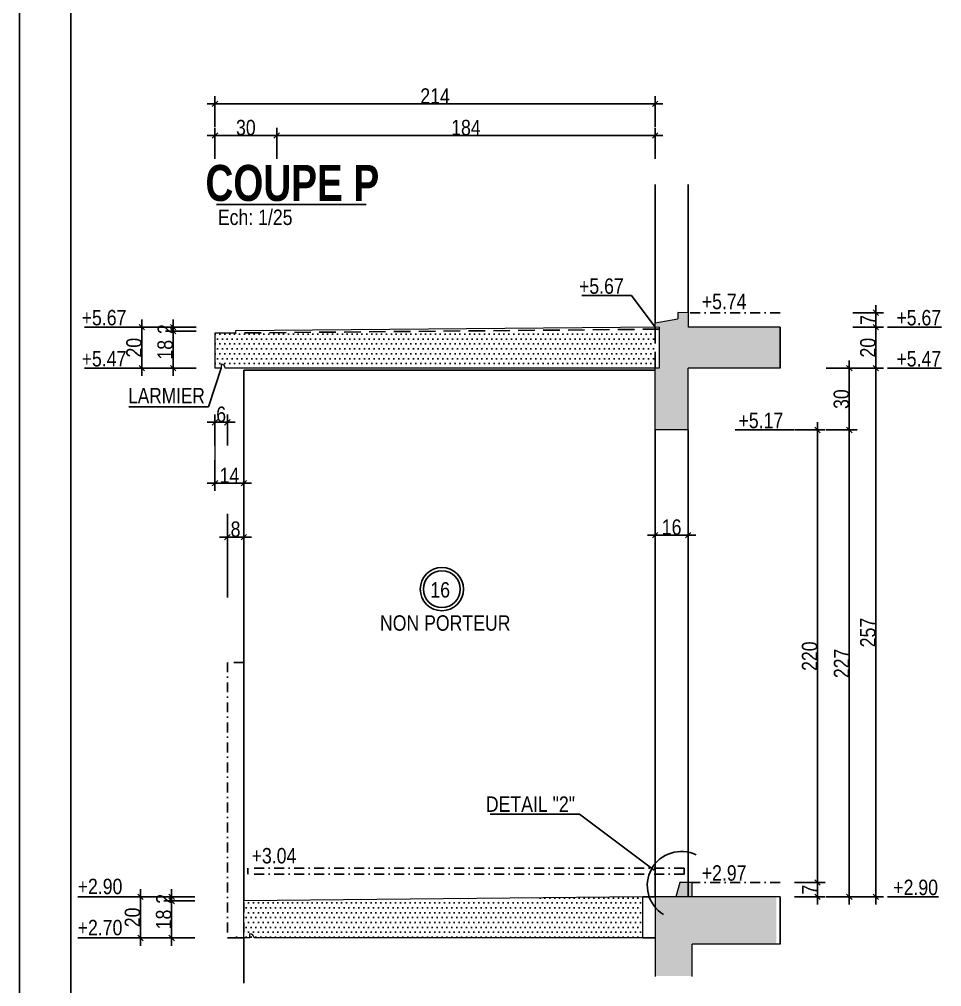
# Model space of a CAD drawing. Header units: centimetres. Extents: x -31 to 9059, y 2319 to 6519.
# Drawn here: x -31 to 866, y 4638 to 5578 of the extents above; entities that cross this region are included whole.
import ezdxf
from ezdxf.enums import TextEntityAlignment as Align

# ---------------------------------------------------------------- set-up
doc = ezdxf.new("R2010")
doc.units = ezdxf.units.CM
doc.header["$LTSCALE"] = 12.7
doc.header["$PDMODE"] = 1
doc.header["$PDSIZE"] = -2
doc.linetypes.add('CACHEX2', pattern=[19.05, 12.7, -6.35])
doc.linetypes.add('TIRETPTX2', pattern=[50.8, 25.4, -12.7, 0, -12.7])
for name, color, linetype in [('01_cote_gen', 4, 'Continuous'), ('01_linteaux', 2, 'Continuous'), ('01_murs_sup', 2, 'CACHEX2'), ('01_poch_BN', 9, 'Continuous'), ('01_texte', 230, 'Continuous'), ('AA_COTES', 2, 'Continuous')]:
    doc.layers.add(name, color=color, linetype=linetype)
doc.layers.add('01_murs_coup', color=5, linetype='Continuous', lineweight=60)
doc.styles.add('ARIAL NA', font='ARIALN.TTF')
doc.styles.add('impact', font='impact.ttf')
doc.styles.add('MATTE_TXT', font='arial.ttf')
doc.styles.add('STYLE2', font='ARIALN.TTF')
doc.dimstyles.new('JB25', dxfattribs={"dimscale": 0.1, "dimtxt": 150, "dimasz": 15, "dimexe": 0.1, "dimexo": 0.1, "dimgap": 0.09, "dimtad": 1, "dimdec": 1, "dimlfac": 0.5, "dimdsep": 46, "dimtxsty": 'STYLE2', "dimblk1": 'BOND_G', "dimblk2": 'BOND_D', "dimsah": 1, "dimcen": 1.5, "dimdle": 0.01, "dimse1": 1, "dimse2": 1, "dimclrd": 4, "dimclre": 2, "dimclrt": 6, "dimazin": 2, "dimtfac": 2.333333, "dimtdec": 1, "dimtix": 1, "dimtmove": 2, "dimatfit": 3, "dimldrblk": 'BOND_G', "dimfxl": 1, "dimtolj": 1, "dimtzin": 0, "dimarcsym": 0})

# ---------------------------------------------------------------- blocks, each defined once
blk = doc.blocks.new('BOND_G')
at = {"layer": 'AA_COTES', "color": 0}
for p, q in [((0, -5), (0, 15)), ((5, 0), (-5, 0)), ((1.77, 1.77), (-1.77, -1.77))]:
    blk.add_line(p, q, dxfattribs=at)
blk = doc.blocks.new('BOND_D')
at = {"layer": 'AA_COTES', "color": 0}
for p, q in [((5, 0), (-5, 0)), ((-1.77, -1.77), (1.77, 1.77)), ((0, 5), (0, -15))]:
    blk.add_line(p, q, dxfattribs=at)
blk = doc.blocks.new('*D1752')
at = {"layer": '01_cote_gen', "color": 4, "lineweight": -2, "transparency": 16777216}
blk.add_line((618.03, 5076.73), (589.03, 5076.73), dxfattribs=at)
at = {"layer": 'Defpoints', "color": 0, "transparency": 16777216}
for p in [(587.53, 5076.73), (587.53, 5065.32), (619.53, 5065.32)]:
    blk.add_point(p, dxfattribs=at)
at = {"layer": '01_cote_gen', "color": 4, "lineweight": -2, "transparency": 16777216, "xscale": 1.5, "yscale": 1.5, "zscale": 1.5, "rotation": 180}
blk.add_blockref('BOND_D', (587.53, 5076.73), dxfattribs=at)
at = {"layer": '01_cote_gen', "color": 4, "lineweight": -2, "transparency": 16777216, "xscale": 1.5, "yscale": 1.5, "zscale": 1.5}
blk.add_blockref('BOND_G', (619.53, 5076.73), dxfattribs=at)
at = {"layer": '01_cote_gen', "color": 6, "transparency": 16777216, "insert": (603.53, 5084.39), "char_height": 15, "attachment_point": 5, "style": 'STYLE2'}
blk.add_mtext('\\A1;16', dxfattribs=at)
blk = doc.blocks.new('*D1744')
at = {"layer": '01_cote_gen', "color": 4, "lineweight": -2, "ltscale": 0.1, "transparency": 16777216}
blk.add_line((186.03, 5074.74), (173.03, 5074.74), dxfattribs=at)
at = {"layer": 'Defpoints', "color": 0, "ltscale": 0.1, "transparency": 16777216}
for p in [(171.53, 5074.74), (171.53, 5016.04), (187.53, 4720.96)]:
    blk.add_point(p, dxfattribs=at)
at = {"layer": '01_cote_gen', "color": 4, "lineweight": -2, "ltscale": 0.1, "transparency": 16777216, "xscale": 1.5, "yscale": 1.5, "zscale": 1.5, "rotation": 180}
blk.add_blockref('BOND_D', (171.53, 5074.74), dxfattribs=at)
at = {"layer": '01_cote_gen', "color": 4, "lineweight": -2, "ltscale": 0.1, "transparency": 16777216, "xscale": 1.5, "yscale": 1.5, "zscale": 1.5}
blk.add_blockref('BOND_G', (187.53, 5074.74), dxfattribs=at)
at = {"layer": '01_cote_gen', "color": 6, "ltscale": 0.1, "transparency": 16777216, "insert": (179.53, 5082.41), "char_height": 15, "attachment_point": 5, "style": 'STYLE2'}
blk.add_mtext('\\A1;8', dxfattribs=at)
blk = doc.blocks.new('*D1733')
at = {"layer": '01_cote_gen', "color": 4, "lineweight": -2, "ltscale": 0.1, "transparency": 16777216}
blk.add_line((161.03, 5186.41), (170.03, 5186.41), dxfattribs=at)
at = {"layer": 'Defpoints', "color": 0, "ltscale": 0.1, "transparency": 16777216}
for p in [(159.53, 5330.46), (171.53, 5186.41), (171.53, 5185.13)]:
    blk.add_point(p, dxfattribs=at)
at = {"layer": '01_cote_gen', "color": 4, "lineweight": -2, "ltscale": 0.1, "transparency": 16777216, "xscale": 1.5, "yscale": 1.5, "zscale": 1.5, "rotation": 180}
blk.add_blockref('BOND_G', (159.53, 5186.41), dxfattribs=at)
at = {"layer": '01_cote_gen', "color": 4, "lineweight": -2, "ltscale": 0.1, "transparency": 16777216, "xscale": 1.5, "yscale": 1.5, "zscale": 1.5}
blk.add_blockref('BOND_D', (171.53, 5186.41), dxfattribs=at)
at = {"layer": '01_cote_gen', "color": 6, "ltscale": 0.1, "transparency": 16777216, "insert": (165.53, 5194.08), "char_height": 15, "attachment_point": 5, "style": 'STYLE2'}
blk.add_mtext('\\A1;6', dxfattribs=at)
blk = doc.blocks.new('*D1734')
at = {"layer": '01_cote_gen', "color": 4, "lineweight": -2, "ltscale": 0.1, "transparency": 16777216}
blk.add_line((186.03, 5127.22), (161.03, 5127.22), dxfattribs=at)
at = {"layer": 'Defpoints', "color": 0, "ltscale": 0.1, "transparency": 16777216}
for p in [(159.53, 5164.99), (159.53, 5127.22), (187.53, 5082.24)]:
    blk.add_point(p, dxfattribs=at)
at = {"layer": '01_cote_gen', "color": 4, "lineweight": -2, "ltscale": 0.1, "transparency": 16777216, "xscale": 1.5, "yscale": 1.5, "zscale": 1.5, "rotation": 180}
blk.add_blockref('BOND_D', (159.53, 5127.22), dxfattribs=at)
at = {"layer": '01_cote_gen', "color": 4, "lineweight": -2, "ltscale": 0.1, "transparency": 16777216, "xscale": 1.5, "yscale": 1.5, "zscale": 1.5}
blk.add_blockref('BOND_G', (187.53, 5127.22), dxfattribs=at)
at = {"layer": '01_cote_gen', "color": 6, "ltscale": 0.1, "transparency": 16777216, "insert": (173.53, 5134.76), "char_height": 15, "attachment_point": 5, "style": 'STYLE2'}
blk.add_mtext('\\A1;14', dxfattribs=at)
blk = doc.blocks.new('*D1735')
at = {"layer": '01_cote_gen', "color": 4, "lineweight": -2, "transparency": 16777216}
blk.add_line((161.03, 5496.12), (586.03, 5496.12), dxfattribs=at)
at = {"layer": 'Defpoints', "color": 0, "transparency": 16777216}
for p in [(159.53, 5503.62), (587.53, 5509.62), (587.53, 5496.12)]:
    blk.add_point(p, dxfattribs=at)
at = {"layer": '01_cote_gen', "color": 4, "lineweight": -2, "transparency": 16777216, "xscale": 1.5, "yscale": 1.5, "zscale": 1.5, "rotation": 180}
blk.add_blockref('BOND_G', (159.53, 5496.12), dxfattribs=at)
at = {"layer": '01_cote_gen', "color": 4, "lineweight": -2, "transparency": 16777216, "xscale": 1.5, "yscale": 1.5, "zscale": 1.5}
blk.add_blockref('BOND_D', (587.53, 5496.12), dxfattribs=at)
at = {"layer": '01_cote_gen', "color": 6, "transparency": 16777216, "insert": (373.53, 5503.66), "char_height": 15, "attachment_point": 5, "style": 'STYLE2'}
blk.add_mtext('\\A1;214', dxfattribs=at)
blk = doc.blocks.new('*D1736')
at = {"layer": '01_cote_gen', "color": 4, "lineweight": -2, "transparency": 16777216}
blk.add_line((161.03, 5465.25), (218.03, 5465.25), dxfattribs=at)
at = {"layer": 'Defpoints', "color": 0, "transparency": 16777216}
for p in [(159.53, 5473.62), (219.53, 5465.25), (219.53, 5365.67)]:
    blk.add_point(p, dxfattribs=at)
at = {"layer": '01_cote_gen', "color": 4, "lineweight": -2, "transparency": 16777216, "xscale": 1.5, "yscale": 1.5, "zscale": 1.5, "rotation": 180}
blk.add_blockref('BOND_G', (159.53, 5465.25), dxfattribs=at)
at = {"layer": '01_cote_gen', "color": 4, "lineweight": -2, "transparency": 16777216, "xscale": 1.5, "yscale": 1.5, "zscale": 1.5}
blk.add_blockref('BOND_D', (219.53, 5465.25), dxfattribs=at)
at = {"layer": '01_cote_gen', "color": 6, "transparency": 16777216, "insert": (189.53, 5472.92), "char_height": 15, "attachment_point": 5, "style": 'STYLE2'}
blk.add_mtext('\\A1;30', dxfattribs=at)
blk = doc.blocks.new('*D1745')
at = {"layer": '01_cote_gen', "color": 4, "lineweight": -2, "transparency": 16777216}
blk.add_line((221.03, 5465.25), (586.03, 5465.25), dxfattribs=at)
at = {"layer": 'Defpoints', "color": 0, "transparency": 16777216}
for p in [(587.53, 5465.25), (219.53, 5457.75), (587.53, 5370.75)]:
    blk.add_point(p, dxfattribs=at)
at = {"layer": '01_cote_gen', "color": 4, "lineweight": -2, "transparency": 16777216, "xscale": 1.5, "yscale": 1.5, "zscale": 1.5, "rotation": 180}
blk.add_blockref('BOND_G', (219.53, 5465.25), dxfattribs=at)
at = {"layer": '01_cote_gen', "color": 4, "lineweight": -2, "transparency": 16777216, "xscale": 1.5, "yscale": 1.5, "zscale": 1.5}
blk.add_blockref('BOND_D', (587.53, 5465.25), dxfattribs=at)
at = {"layer": '01_cote_gen', "color": 6, "transparency": 16777216, "insert": (403.53, 5472.92), "char_height": 15, "attachment_point": 5, "style": 'STYLE2'}
blk.add_mtext('\\A1;184', dxfattribs=at)
blk = doc.blocks.new('*D1746')
at = {"layer": '01_cote_gen', "color": 4, "lineweight": -2, "transparency": 16777216}
blk.add_line((88.48, 5240.46), (88.48, 5277.46), dxfattribs=at)
at = {"layer": 'Defpoints', "color": 0, "transparency": 16777216}
for p in [(80.95, 5278.96), (88.48, 5278.96), (80.95, 5238.96)]:
    blk.add_point(p, dxfattribs=at)
at = {"layer": '01_cote_gen', "color": 4, "lineweight": -2, "transparency": 16777216, "xscale": 1.5, "yscale": 1.5, "zscale": 1.5}
for name, p, rotation in [('BOND_D', (88.48, 5278.96), 90), ('BOND_G', (88.48, 5238.96), 270)]:
    blk.add_blockref(name, p, dxfattribs=dict(at, rotation=rotation))
at = {"layer": '01_cote_gen', "color": 6, "transparency": 16777216, "insert": (80.81, 5258.96), "char_height": 15, "attachment_point": 5, "rotation": 90, "style": 'STYLE2'}
blk.add_mtext('\\A1;20', dxfattribs=at)
blk = doc.blocks.new('*D1747')
at = {"layer": '01_cote_gen', "color": 4, "lineweight": -2, "transparency": 16777216}
blk.add_line((118.8, 5240.46), (118.8, 5273.46), dxfattribs=at)
at = {"layer": 'Defpoints', "color": 0, "transparency": 16777216}
for p in [(118.8, 5274.96), (169.53, 5274.96), (174.63, 5238.96)]:
    blk.add_point(p, dxfattribs=at)
at = {"layer": '01_cote_gen', "color": 4, "lineweight": -2, "transparency": 16777216, "xscale": 1.5, "yscale": 1.5, "zscale": 1.5}
for name, p, rotation in [('BOND_D', (118.8, 5274.96), 90), ('BOND_G', (118.8, 5238.96), 270)]:
    blk.add_blockref(name, p, dxfattribs=dict(at, rotation=rotation))
at = {"layer": '01_cote_gen', "color": 6, "transparency": 16777216, "insert": (111.13, 5256.96), "char_height": 15, "attachment_point": 5, "rotation": 90, "style": 'STYLE2'}
blk.add_mtext('\\A1;18', dxfattribs=at)
blk = doc.blocks.new('*D1737')
at = {"layer": '01_cote_gen', "color": 4, "lineweight": -2, "transparency": 16777216}
for p, q in [((118.8, 5280.46), (118.8, 5281.96)), ((118.8, 5278.96), (118.8, 5274.96)), ((118.8, 5273.46), (118.8, 5271.96))]:
    blk.add_line(p, q, dxfattribs=at)
at = {"layer": 'Defpoints', "color": 0, "transparency": 16777216}
for p in [(110.98, 5278.96), (110.98, 5274.96), (118.8, 5274.96)]:
    blk.add_point(p, dxfattribs=at)
at = {"layer": '01_cote_gen', "color": 4, "lineweight": -2, "transparency": 16777216, "xscale": 1.5, "yscale": 1.5, "zscale": 1.5}
for name, p, rotation in [('BOND_G', (118.8, 5278.96), 270), ('BOND_D', (118.8, 5274.96), 90)]:
    blk.add_blockref(name, p, dxfattribs=dict(at, rotation=rotation))
at = {"layer": '01_cote_gen', "color": 6, "transparency": 16777216, "insert": (111.26, 5276.96), "char_height": 15, "attachment_point": 5, "rotation": 90, "style": 'STYLE2'}
blk.add_mtext('\\A1;2', dxfattribs=at)
blk = doc.blocks.new('*D1738')
at = {"layer": '01_cote_gen', "color": 4, "lineweight": -2, "transparency": 16777216}
blk.add_line((87.02, 4686.46), (87.02, 4723.46), dxfattribs=at)
at = {"layer": 'Defpoints', "color": 0, "transparency": 16777216}
for p in [(79.5, 4724.96), (87.02, 4724.96), (79.5, 4684.96)]:
    blk.add_point(p, dxfattribs=at)
at = {"layer": '01_cote_gen', "color": 4, "lineweight": -2, "transparency": 16777216, "xscale": 1.5, "yscale": 1.5, "zscale": 1.5}
for name, p, rotation in [('BOND_D', (87.02, 4724.96), 90), ('BOND_G', (87.02, 4684.96), 270)]:
    blk.add_blockref(name, p, dxfattribs=dict(at, rotation=rotation))
at = {"layer": '01_cote_gen', "color": 6, "transparency": 16777216, "insert": (79.35, 4704.96), "char_height": 15, "attachment_point": 5, "rotation": 90, "style": 'STYLE2'}
blk.add_mtext('\\A1;20', dxfattribs=at)
blk = doc.blocks.new('*D1739')
at = {"layer": '01_cote_gen', "color": 4, "lineweight": -2, "transparency": 16777216}
blk.add_line((117.34, 4686.46), (117.34, 4719.46), dxfattribs=at)
at = {"layer": 'Defpoints', "color": 0, "transparency": 16777216}
for p in [(117.34, 4720.96), (168.07, 4720.96), (173.17, 4684.96)]:
    blk.add_point(p, dxfattribs=at)
at = {"layer": '01_cote_gen', "color": 4, "lineweight": -2, "transparency": 16777216, "xscale": 1.5, "yscale": 1.5, "zscale": 1.5}
for name, p, rotation in [('BOND_D', (117.34, 4720.96), 90), ('BOND_G', (117.34, 4684.96), 270)]:
    blk.add_blockref(name, p, dxfattribs=dict(at, rotation=rotation))
at = {"layer": '01_cote_gen', "color": 6, "transparency": 16777216, "insert": (109.67, 4702.96), "char_height": 15, "attachment_point": 5, "rotation": 90, "style": 'STYLE2'}
blk.add_mtext('\\A1;18', dxfattribs=at)
blk = doc.blocks.new('*D1740')
at = {"layer": '01_cote_gen', "color": 4, "lineweight": -2, "transparency": 16777216}
for p, q in [((117.34, 4726.46), (117.34, 4727.96)), ((117.34, 4724.96), (117.34, 4720.96)), ((117.34, 4719.46), (117.34, 4717.96))]:
    blk.add_line(p, q, dxfattribs=at)
at = {"layer": 'Defpoints', "color": 0, "transparency": 16777216}
for p in [(109.52, 4724.96), (109.52, 4720.96), (117.34, 4720.96)]:
    blk.add_point(p, dxfattribs=at)
at = {"layer": '01_cote_gen', "color": 4, "lineweight": -2, "transparency": 16777216, "xscale": 1.5, "yscale": 1.5, "zscale": 1.5}
for name, p, rotation in [('BOND_G', (117.34, 4724.96), 270), ('BOND_D', (117.34, 4720.96), 90)]:
    blk.add_blockref(name, p, dxfattribs=dict(at, rotation=rotation))
at = {"layer": '01_cote_gen', "color": 6, "transparency": 16777216, "insert": (109.8, 4722.96), "char_height": 15, "attachment_point": 5, "rotation": 90, "style": 'STYLE2'}
blk.add_mtext('\\A1;2', dxfattribs=at)
blk = doc.blocks.new('*D1748')
at = {"layer": '01_cote_gen', "color": 4, "lineweight": -2, "transparency": 16777216}
blk.add_line((802.11, 5237.46), (802.11, 4726.46), dxfattribs=at)
at = {"layer": 'Defpoints', "color": 0, "transparency": 16777216}
for p in [(828.29, 5238.96), (802.11, 4724.96), (824.61, 4724.96)]:
    blk.add_point(p, dxfattribs=at)
at = {"layer": '01_cote_gen', "color": 4, "lineweight": -2, "transparency": 16777216, "xscale": 1.5, "yscale": 1.5, "zscale": 1.5}
for name, p, rotation in [('BOND_G', (802.11, 5238.96), 90), ('BOND_D', (802.11, 4724.96), 270)]:
    blk.add_blockref(name, p, dxfattribs=dict(at, rotation=rotation))
at = {"layer": '01_cote_gen', "color": 6, "transparency": 16777216, "insert": (794.44, 4981.96), "char_height": 15, "attachment_point": 5, "rotation": 90, "style": 'STYLE2'}
blk.add_mtext('\\A1;257', dxfattribs=at)
blk = doc.blocks.new('*D1749')
at = {"layer": '01_cote_gen', "color": 4, "lineweight": -2, "transparency": 16777216}
blk.add_line((776.31, 5237.46), (776.31, 5180.46), dxfattribs=at)
at = {"layer": 'Defpoints', "color": 0, "transparency": 16777216}
for p in [(783.29, 5238.96), (619.53, 5178.96), (776.31, 5178.96)]:
    blk.add_point(p, dxfattribs=at)
at = {"layer": '01_cote_gen', "color": 4, "lineweight": -2, "transparency": 16777216, "xscale": 1.5, "yscale": 1.5, "zscale": 1.5}
for name, p, rotation in [('BOND_G', (776.31, 5238.96), 90), ('BOND_D', (776.31, 5178.96), 270)]:
    blk.add_blockref(name, p, dxfattribs=dict(at, rotation=rotation))
at = {"layer": '01_cote_gen', "color": 6, "transparency": 16777216, "insert": (768.64, 5208.96), "char_height": 15, "attachment_point": 5, "rotation": 90, "style": 'STYLE2'}
blk.add_mtext('\\A1;30', dxfattribs=at)
blk = doc.blocks.new('*D1741')
at = {"layer": '01_cote_gen', "color": 4, "lineweight": -2, "transparency": 16777216}
blk.add_line((776.31, 5177.46), (776.31, 4726.46), dxfattribs=at)
at = {"layer": 'Defpoints', "color": 0, "transparency": 16777216}
for p in [(768.24, 5178.96), (776.31, 4724.96), (783.29, 4724.96)]:
    blk.add_point(p, dxfattribs=at)
at = {"layer": '01_cote_gen', "color": 4, "lineweight": -2, "transparency": 16777216, "xscale": 1.5, "yscale": 1.5, "zscale": 1.5}
for name, p, rotation in [('BOND_G', (776.31, 5178.96), 90), ('BOND_D', (776.31, 4724.96), 270)]:
    blk.add_blockref(name, p, dxfattribs=dict(at, rotation=rotation))
at = {"layer": '01_cote_gen', "color": 6, "transparency": 16777216, "insert": (768.77, 4951.96), "char_height": 15, "attachment_point": 5, "rotation": 90, "style": 'STYLE2'}
blk.add_mtext('\\A1;227', dxfattribs=at)
blk = doc.blocks.new('*D1750')
at = {"layer": '01_cote_gen', "color": 4, "lineweight": -2, "transparency": 16777216}
blk.add_line((745.44, 5177.46), (745.44, 4740.46), dxfattribs=at)
at = {"layer": 'Defpoints', "color": 0, "transparency": 16777216}
for p in [(753.81, 5178.96), (709.16, 4738.96), (745.44, 4738.96)]:
    blk.add_point(p, dxfattribs=at)
at = {"layer": '01_cote_gen', "color": 4, "lineweight": -2, "transparency": 16777216, "xscale": 1.5, "yscale": 1.5, "zscale": 1.5}
for name, p, rotation in [('BOND_G', (745.44, 5178.96), 90), ('BOND_D', (745.44, 4738.96), 270)]:
    blk.add_blockref(name, p, dxfattribs=dict(at, rotation=rotation))
at = {"layer": '01_cote_gen', "color": 6, "transparency": 16777216, "insert": (737.77, 4958.96), "char_height": 15, "attachment_point": 5, "rotation": 90, "style": 'STYLE2'}
blk.add_mtext('\\A1;220', dxfattribs=at)
blk = doc.blocks.new('*D1751')
at = {"layer": '01_cote_gen', "color": 4, "lineweight": -2, "transparency": 16777216}
blk.add_line((745.44, 4737.46), (745.44, 4726.46), dxfattribs=at)
at = {"layer": 'Defpoints', "color": 0, "transparency": 16777216}
for p in [(722.94, 4738.96), (709.16, 4724.96), (745.44, 4724.96)]:
    blk.add_point(p, dxfattribs=at)
at = {"layer": '01_cote_gen', "color": 4, "lineweight": -2, "transparency": 16777216, "xscale": 1.5, "yscale": 1.5, "zscale": 1.5}
for name, p, rotation in [('BOND_G', (745.44, 4738.96), 90), ('BOND_D', (745.44, 4724.96), 270)]:
    blk.add_blockref(name, p, dxfattribs=dict(at, rotation=rotation))
at = {"layer": '01_cote_gen', "color": 6, "transparency": 16777216, "insert": (737.93, 4731.96), "char_height": 15, "attachment_point": 5, "rotation": 90, "style": 'STYLE2'}
blk.add_mtext('\\A1;7', dxfattribs=at)
blk = doc.blocks.new('*D1742')
at = {"layer": '01_cote_gen', "color": 4, "lineweight": -2, "transparency": 16777216}
blk.add_line((802.11, 5277.46), (802.11, 5240.46), dxfattribs=at)
at = {"layer": 'Defpoints', "color": 0, "transparency": 16777216}
for p in [(695.83, 5278.96), (695.83, 5238.96), (802.11, 5238.96)]:
    blk.add_point(p, dxfattribs=at)
at = {"layer": '01_cote_gen', "color": 4, "lineweight": -2, "transparency": 16777216, "xscale": 1.5, "yscale": 1.5, "zscale": 1.5}
for name, p, rotation in [('BOND_G', (802.11, 5278.96), 90), ('BOND_D', (802.11, 5238.96), 270)]:
    blk.add_blockref(name, p, dxfattribs=dict(at, rotation=rotation))
at = {"layer": '01_cote_gen', "color": 6, "transparency": 16777216, "insert": (794.44, 5258.96), "char_height": 15, "attachment_point": 5, "rotation": 90, "style": 'STYLE2'}
blk.add_mtext('\\A1;20', dxfattribs=at)
blk = doc.blocks.new('*D1743')
at = {"layer": '01_cote_gen', "color": 4, "lineweight": -2, "transparency": 16777216}
blk.add_line((802.11, 5291.46), (802.11, 5280.46), dxfattribs=at)
at = {"layer": 'Defpoints', "color": 0, "transparency": 16777216}
for p in [(709.16, 5292.96), (709.16, 5278.96), (802.11, 5278.96)]:
    blk.add_point(p, dxfattribs=at)
at = {"layer": '01_cote_gen', "color": 4, "lineweight": -2, "transparency": 16777216, "xscale": 1.5, "yscale": 1.5, "zscale": 1.5}
for name, p, rotation in [('BOND_G', (802.11, 5292.96), 90), ('BOND_D', (802.11, 5278.96), 270)]:
    blk.add_blockref(name, p, dxfattribs=dict(at, rotation=rotation))
at = {"layer": '01_cote_gen', "color": 6, "transparency": 16777216, "insert": (794.6, 5285.96), "char_height": 15, "attachment_point": 5, "rotation": 90, "style": 'STYLE2'}
blk.add_mtext('\\A1;7', dxfattribs=at)

msp = doc.modelspace()

# ---------------------------------------------------------------- hatches: boundary and pattern name
at = {"layer": '01_linteaux', "ltscale": 2}
h = msp.add_hatch(dxfattribs=at)
h.set_pattern_fill('DOTS', color=256, scale=3)
h.paths.add_polyline_path([(587.53, 5276.92), (179.53, 5273.24), (159.53, 5272.96), (159.53, 5238.96), (165.53, 5238.96), (165.53, 5242.96, -0.414214), (169.53, 5238.96), (587.53, 5238.96)])
at = {"layer": '01_linteaux'}
h = msp.add_hatch(dxfattribs=at)
h.set_pattern_fill('DOTS', color=256, scale=3)
h.set_pattern_definition([(0, (-34383.569, 18377.8934), (2.38125, 4.7625), [0, -4.7625])])
edge = h.paths.add_edge_path()
edge.add_line((187.53, 4720.96), (575.53, 4724.84))
edge.add_line((575.53, 4724.84), (575.53, 4684.96))
edge.add_line((575.53, 4684.96), (181.46, 4684.96))
edge.add_arc((177.46, 4684.96), 4, 360, 449.07574)
edge.add_line((177.53, 4688.96), (177.53, 4684.96))
edge.add_line((177.53, 4684.96), (187.53, 4684.96))
edge.add_line((187.53, 4684.96), (187.53, 4720.96))
at = {"layer": '01_poch_BN'}
h = msp.add_hatch(color=256, dxfattribs=at)
h.dxf.hatch_style = 1
h.paths.add_polyline_path([(709.16, 5278.96), (619.53, 5278.96), (619.66, 5292.96), (609.66, 5293.05), (609.6, 5287.05), (587.53, 5283.05), (587.53, 5278.92), (591.53, 5278.96), (591.53, 5238.96), (587.53, 5238.96), (587.53, 5178.96), (619.53, 5178.96), (619.53, 5238.96), (709.16, 5238.96)])
h = msp.add_hatch(color=256, dxfattribs=at)
h.dxf.hatch_style = 1
h.paths.add_polyline_path([(619.53, 4738.96), (623.53, 4738.96), (623.53, 4724.96), (619.53, 4724.96)])
h.paths.add_polyline_path([(611.53, 4738.96), (619.53, 4738.96), (619.53, 4724.96), (607.53, 4724.96)])
h.paths.add_polyline_path([(623.53, 4647.82), (587.53, 4647.82), (587.53, 4724.96), (705.39, 4724.96), (705.39, 4678.96), (623.53, 4678.96)])

# ---------------------------------------------------------------- linework, layer by layer
at = {"layer": '01_cote_gen'}
msp.add_line((-30.71, 2318.88), (-30.71, 6518.88), dxfattribs=at)
at = {"layer": '01_cote_gen', "lineweight": 0}
for p, q in [((159.53, 5178.91), (159.53, 5134.72)), ((187.53, 5104.72), (187.53, 5082.24))]:
    msp.add_line(p, q, dxfattribs=at)
at = {"layer": '01_cote_gen', "ltscale": 0.1}
msp.add_line((171.53, 5016.04), (171.53, 5082.24), dxfattribs=at)
at = {"layer": '01_linteaux'}
for p, q in [((587.53, 5283.05), (587.53, 5417.52)), ((619.66, 5292.96), (619.66, 5417.52)), ((587.53, 5236.96), (187.53, 5236.96)), ((187.53, 4720.96), (187.53, 5236.96)), ((619.53, 4724.96), (619.53, 5178.96)), ((575.53, 4724.84), (587.53, 4724.96)), ((187.53, 4684.96), (171.53, 4684.96)), ((187.53, 4684.96), (187.53, 4640.85)), ((575.53, 4684.96), (587.53, 4684.96))]:
    msp.add_line(p, q, dxfattribs=at)
at = {"layer": '01_linteaux', "linetype": 'TIRETPTX2', "ltscale": 0.03}
for p, q in [((709.16, 5292.96), (619.53, 5292.96)), ((187.53, 4952.96), (171.53, 4952.96)), ((171.53, 4952.96), (171.53, 4684.96)), ((187.53, 4952.96), (187.53, 4684.96)), ((615.78, 4752.96), (191.53, 4752.96)), ((615.78, 4746.96), (191.53, 4746.96)), ((709.16, 4738.96), (623.53, 4738.96))]:
    msp.add_line(p, q, dxfattribs=at)
at = {"layer": '01_linteaux', "linetype": 'TIRETPTX2', "ltscale": 0.02}
for p, q in [((191.53, 4746.96), (191.53, 4752.96)), ((615.78, 4752.96), (615.78, 4746.96))]:
    msp.add_line(p, q, dxfattribs=at)
at = {"layer": '01_linteaux'}
msp.add_lwpolyline([(587.53, 5178.96), (587.53, 4724.96)], dxfattribs=at)
at = {"layer": '01_murs_coup', "linetype": 'Continuous', "lineweight": 5}
for p, q in [((587.53, 5283.05), (609.6, 5287.05)), ((609.66, 5293.05), (609.6, 5287.05)), ((619.66, 5292.96), (609.66, 5293.05)), ((619.66, 5292.96), (619.53, 5278.96)), ((587.53, 5278.92), (587.53, 5283.05)), ((709.16, 5278.96), (619.53, 5278.96)), ((587.53, 5178.96), (587.53, 5238.96)), ((709.16, 5238.96), (619.53, 5238.96)), ((619.53, 5178.96), (619.53, 5238.96)), ((619.53, 5178.96), (587.53, 5178.96)), ((611.53, 4738.96), (607.53, 4724.96)), ((623.53, 4738.96), (611.53, 4738.96)), ((623.53, 4724.96), (623.53, 4738.96)), ((575.53, 4684.96), (575.53, 4724.96)), ((187.53, 4684.96), (187.53, 4720.96)), ((193.53, 4684.96), (187.53, 4684.96)), ((193.53, 4684.96), (193.53, 4688.96)), ((575.53, 4684.96), (197.46, 4684.96)), ((623.53, 4647.63), (623.53, 4678.96)), ((709.16, 4678.96), (623.53, 4678.96))]:
    msp.add_line(p, q, dxfattribs=at)
at = {"layer": '01_murs_coup', "linetype": 'Continuous', "lineweight": 0}
for p, q in [((591.53, 5278.96), (179.53, 5275.24)), ((591.53, 5278.96), (591.53, 5238.96)), ((179.53, 5273.24), (159.53, 5272.96)), ((159.53, 5272.96), (159.53, 5238.96)), ((179.53, 5275.24), (179.53, 5273.24)), ((165.53, 5242.96), (165.53, 5238.96)), ((165.53, 5238.96), (159.53, 5238.96)), ((591.53, 5238.96), (169.53, 5238.96))]:
    msp.add_line(p, q, dxfattribs=at)
at = {"layer": '01_murs_coup', "linetype": 'Continuous', "lineweight": 5}
for points in [[(575.53, 4724.84), (187.53, 4720.96)], [(709.16, 4724.96), (587.53, 4724.96)], [(587.53, 4724.96), (587.53, 4647.63)]]:
    msp.add_lwpolyline(points, dxfattribs=at)
at = {"layer": '01_murs_coup', "linetype": 'Continuous', "lineweight": 0}
msp.add_arc((165.53, 5238.96), 4, 0, 90, dxfattribs=at)
at = {"layer": '01_murs_coup', "linetype": 'Continuous', "lineweight": 5}
msp.add_arc((193.46, 4684.96), 4, 0, 89.07574, dxfattribs=at)
at = {"layer": '01_murs_sup', "ltscale": 0.1}
for p, q in [((591.53, 5276.96), (179.53, 5273.24)), ((587.53, 5238.96), (587.53, 5278.92))]:
    msp.add_line(p, q, dxfattribs=at)
at = {"layer": '01_poch_BN'}
for p, q in [((709.16, 5278.96), (709.16, 5238.96)), ((709.16, 4678.96), (709.16, 4724.96))]:
    msp.add_line(p, q, dxfattribs=at)
at = {"layer": '01_texte'}
for p, q in [((19.29, 2368.88), (19.29, 6476.69)), ((306.55, 5398.07), (160.95, 5398.07)), ((516.26, 5309.61), (564.53, 5309.61)), ((564.53, 5309.61), (587.53, 5278.92)), ((32.68, 5278.96), (80.95, 5278.96)), ((813.29, 5278.96), (866.09, 5278.96)), ((32.68, 5238.96), (80.95, 5238.96)), ((165.53, 5238.96), (153.08, 5201.48)), ((813.29, 5238.96), (866.09, 5238.96)), ((75.82, 5201.48), (153.08, 5201.48)), ((665.24, 5178.96), (722.32, 5178.96)), ((513.89, 4805.44), (427.17, 4805.44)), ((586.42, 4750.97), (513.89, 4805.44)), ((26.03, 4724.96), (80.95, 4724.96)), ((813.29, 4724.96), (863.04, 4724.96)), ((26.03, 4684.96), (80.95, 4684.96))]:
    msp.add_line(p, q, dxfattribs=at)
for radius in [21.03, 17.92, 17.92]:
    msp.add_circle((380.12, 5024.18), radius, dxfattribs=at)
msp.add_arc((612.96, 4735.99), 33.11, 63.90095, 238.22958, dxfattribs=at)

# ---------------------------------------------------------------- texts
at = {"layer": '01_texte', "style": 'impact'}
msp.add_text('COUPE P', height=35, dxfattribs=at).set_placement((234.74, 5419.17), align=Align.MIDDLE)
at = {"layer": '01_texte'}
for s, style, p in [('Ech: 1/25', 'STYLE2', (162.31, 5378.28)), ('+5.67', 'ARIAL NA', (513.5, 5311.34)), ('+5.74', 'ARIAL NA', (632.87, 5296.4)), ('+5.67', 'ARIAL NA', (29.91, 5280.69)), ('+5.67', 'ARIAL NA', (822.1, 5280.65)), ('+5.47', 'ARIAL NA', (29.91, 5240.69)), ('+5.47', 'ARIAL NA', (822.1, 5240.65)), ('+5.17', 'ARIAL NA', (668.54, 5180.65)), ('16', 'ARIAL NA', (368.95, 5015.98)), ('NON PORTEUR', 'ARIAL NA', (319.92, 4983.74)), ('DETAIL "2"', 'ARIAL NA', (422.91, 4807.6)), ('+3.04', 'ARIAL NA', (195.16, 4757.44)), ('+2.97', 'ARIAL NA', (632.84, 4740.65)), ('+2.90', 'ARIAL NA', (26, 4727.57)), ('+2.90', 'ARIAL NA', (819.08, 4726.65)), ('+2.70', 'ARIAL NA', (26, 4687.57))]:
    msp.add_text(s, height=15, dxfattribs=dict(at, style=style)).set_placement(p)
at = {"layer": '01_texte', "style": 'MATTE_TXT', "width": 0.8}
msp.add_text('LARMIER', height=15, dxfattribs=at).set_placement((112.4, 5200.32), align=Align.BOTTOM_CENTER)

# ---------------------------------------------------------------- dimensions: what is measured, and where the dimension line sits
at = {"layer": '01_cote_gen'}
for base, p1, p2, picture, middle in [((587.53, 5496.12), (159.53, 5503.62), (587.53, 5509.62), '*D1735', (373.53, 5503.66)), ((219.53, 5465.25), (159.53, 5473.62), (219.53, 5365.67), '*D1736', (189.53, 5472.92)), ((587.53, 5465.25), (219.53, 5457.75), (587.53, 5370.75), '*D1745', (403.53, 5472.92))]:
    dim = msp.add_linear_dim(base=base, p1=p1, p2=p2, dimstyle='JB25', dxfattribs=at)
    dim.commit()
    dim.dimension.update_dxf_attribs({"geometry": picture, "text_midpoint": middle})
at = {"layer": '01_cote_gen', "ltscale": 0.1}
for base, p1, p2, picture, middle in [((171.53, 5186.41), (159.53, 5330.46), (171.53, 5185.13), '*D1733', (165.53, 5194.08)), ((159.53, 5127.22), (187.53, 5082.24), (159.53, 5164.99), '*D1734', (173.53, 5134.76)), ((171.53, 5074.74), (187.53, 4720.96), (171.53, 5016.04), '*D1744', (179.53, 5082.41))]:
    dim = msp.add_linear_dim(base=base, p1=p1, p2=p2, angle=180, dimstyle='JB25', dxfattribs=at)
    dim.commit()
    dim.dimension.update_dxf_attribs({"geometry": picture, "text_midpoint": middle})
at = {"layer": '01_cote_gen'}
for base, p1, p2, angle, picture, middle in [((802.11, 5278.96), (709.16, 5292.96), (709.16, 5278.96), 90, '*D1743', (794.6, 5285.96)), ((88.48, 5278.96), (80.95, 5238.96), (80.95, 5278.96), 90, '*D1746', (80.81, 5258.96)), ((118.8, 5274.96), (110.98, 5278.96), (110.98, 5274.96), 90, '*D1737', (111.26, 5276.96)), ((802.11, 5238.96), (695.83, 5278.96), (695.83, 5238.96), 90, '*D1742', (794.44, 5258.96)), ((118.8, 5274.96), (174.63, 5238.96), (169.53, 5274.96), 90, '*D1747', (111.13, 5256.96)), ((776.31, 5178.96), (783.29, 5238.96), (619.53, 5178.96), 90, '*D1749', (768.64, 5208.96)), ((802.11, 4724.96), (828.29, 5238.96), (824.61, 4724.96), 90, '*D1748', (794.44, 4981.96)), ((745.44, 4738.96), (753.81, 5178.96), (709.16, 4738.96), 90, '*D1750', (737.77, 4958.96)), ((776.31, 4724.96), (768.24, 5178.96), (783.29, 4724.96), 90, '*D1741', (768.77, 4951.96)), ((587.53, 5076.73), (619.53, 5065.32), (587.53, 5065.32), 180, '*D1752', (603.53, 5084.39)), ((745.44, 4724.96), (722.94, 4738.96), (709.16, 4724.96), 90, '*D1751', (737.93, 4731.96)), ((87.02, 4724.96), (79.5, 4684.96), (79.5, 4724.96), 90, '*D1738', (79.35, 4704.96)), ((117.34, 4720.96), (109.52, 4724.96), (109.52, 4720.96), 90, '*D1740', (109.8, 4722.96)), ((117.34, 4720.96), (173.17, 4684.96), (168.07, 4720.96), 90, '*D1739', (109.67, 4702.96))]:
    dim = msp.add_linear_dim(base=base, p1=p1, p2=p2, angle=angle, dimstyle='JB25', dxfattribs=at)
    dim.commit()
    dim.dimension.update_dxf_attribs({"geometry": picture, "text_midpoint": middle})

doc.saveas('drawing.dxf')
